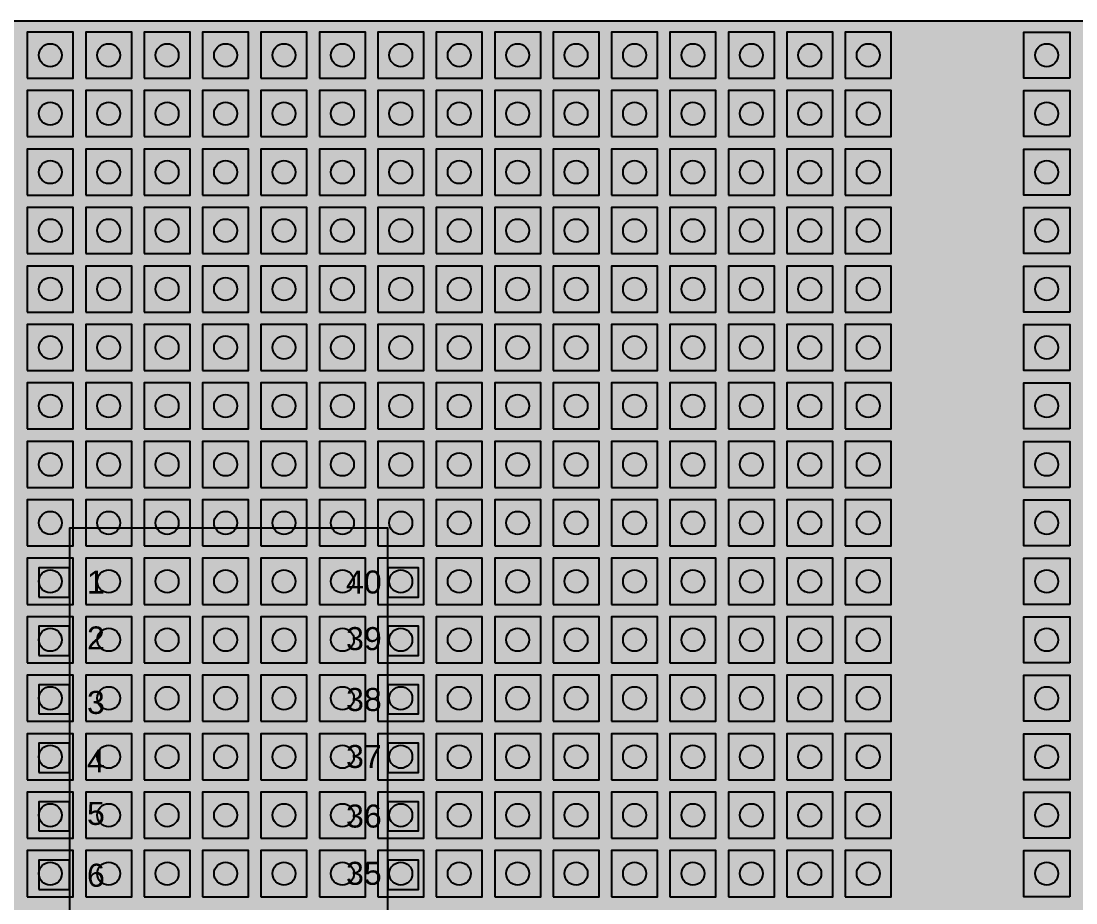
# Model space of a CAD drawing. Header units: millimetres. Extents: x -6 to 434, y -17 to 292.
# Drawn here: x 39 to 84.86, y 61.9 to 100.21 of the extents above; entities that cross this region are included whole.
import ezdxf

# ---------------------------------------------------------------- set-up
doc = ezdxf.new("R2010")
doc.units = ezdxf.units.MM
doc.layers.add('Chipove', color=54, linetype='Continuous', plot=False)
doc.styles.get("Standard").update_dxf_attribs({"font": 'arial.ttf'})

msp = doc.modelspace()

# ---------------------------------------------------------------- hatches: boundary and pattern name
at = {"transparency": 33554687}
h = msp.add_hatch(color=72, dxfattribs=at)
h.dxf.hatch_style = 1
h.paths.add_polyline_path([(-0.291, 0.208), (159.709, 0.208), (159.709, 100.208), (-0.291, 100.208)])
h = msp.add_hatch(color=96, dxfattribs=at)
h.dxf.hatch_style = 1
h.paths.add_polyline_path([(-0.291, 0.208), (159.709, 0.208), (159.709, 100.208), (-0.291, 100.208)])
at = {"layer": 'Chipove', "transparency": 33554687}
h = msp.add_hatch(color=256, dxfattribs=at)
h.dxf.hatch_style = 1
h.paths.add_polyline_path([(41.107, 25.925), (54.947, 25.925), (54.947, 78.185), (41.107, 78.185)])
h = msp.add_hatch(color=4, dxfattribs=at)
h.dxf.hatch_style = 1
h.set_gradient(color1=(255, 255, 255), tint=1)
h.paths.add_polyline_path([(41.107, 76.455), (39.772, 76.455), (39.772, 75.185), (41.107, 75.185)])
h.paths.add_polyline_path([(41.107, 73.915), (39.772, 73.915), (39.772, 72.645), (41.107, 72.645)])
h.paths.add_polyline_path([(41.107, 71.375), (39.772, 71.375), (39.772, 70.105), (41.107, 70.105)])
h.paths.add_polyline_path([(41.107, 68.835), (39.772, 68.835), (39.772, 67.565), (41.107, 67.565)])
h.paths.add_polyline_path([(41.107, 66.295), (39.772, 66.295), (39.772, 65.025), (41.107, 65.025)])
h.paths.add_polyline_path([(41.107, 62.485), (41.107, 63.755), (39.772, 63.755), (39.772, 62.485)])
h.paths.add_polyline_path([(39.772, 59.945), (41.107, 59.945), (41.107, 61.215), (39.772, 61.215)])
h.paths.add_polyline_path([(41.107, 58.675), (39.772, 58.675), (39.772, 57.405), (41.107, 57.405)])
h.paths.add_polyline_path([(39.772, 54.865), (41.107, 54.865), (41.107, 56.135), (39.772, 56.135)])
h.paths.add_polyline_path([(41.107, 53.595), (39.772, 53.595), (39.772, 52.325), (41.107, 52.325)])
h.paths.add_polyline_path([(41.107, 51.055), (39.772, 51.055), (39.772, 49.785), (41.107, 49.785)])
h.paths.add_polyline_path([(41.107, 47.245), (41.107, 48.515), (39.772, 48.515), (39.772, 47.245)])
h.paths.add_polyline_path([(39.772, 45.975), (39.772, 44.705), (41.107, 44.705), (41.107, 45.975)])
h.paths.add_polyline_path([(39.772, 43.435), (39.772, 42.165), (41.107, 42.165), (41.107, 43.435)])
h.paths.add_polyline_path([(41.107, 40.895), (39.772, 40.895), (39.772, 39.625), (41.107, 39.625)])
h.paths.add_polyline_path([(41.107, 37.085), (41.107, 38.355), (39.772, 38.355), (39.772, 37.085)])
h.paths.add_polyline_path([(41.107, 34.545), (41.107, 35.815), (39.772, 35.815), (39.772, 34.545)])
h.paths.add_polyline_path([(41.107, 32.005), (41.107, 33.275), (39.772, 33.275), (39.772, 32.005)])
h.paths.add_polyline_path([(39.772, 30.735), (39.772, 29.465), (41.107, 29.465), (41.107, 30.735)])
h.paths.add_polyline_path([(41.107, 26.925), (41.107, 28.195), (39.772, 28.195), (39.772, 26.925)])
h.paths.add_polyline_path([(56.282, 76.455), (54.947, 76.455), (54.947, 75.185), (56.282, 75.185)])
h.paths.add_polyline_path([(54.947, 73.915), (54.947, 72.645), (56.282, 72.645), (56.282, 73.915)])
h.paths.add_polyline_path([(56.282, 71.375), (54.947, 71.375), (54.947, 70.105), (56.282, 70.105)])
h.paths.add_polyline_path([(54.947, 68.835), (54.947, 67.565), (56.282, 67.565), (56.282, 68.835)])
h.paths.add_polyline_path([(56.282, 66.295), (54.947, 66.295), (54.947, 65.025), (56.282, 65.025)])
h.paths.add_polyline_path([(56.282, 63.755), (54.947, 63.755), (54.947, 62.485), (56.282, 62.485)])
h.paths.add_polyline_path([(56.282, 61.215), (54.947, 61.215), (54.947, 59.945), (56.282, 59.945)])
h.paths.add_polyline_path([(54.947, 58.675), (54.947, 57.405), (56.282, 57.405), (56.282, 58.675)])
h.paths.add_polyline_path([(56.282, 56.135), (54.947, 56.135), (54.947, 54.865), (56.282, 54.865)])
h.paths.add_polyline_path([(56.282, 53.595), (54.947, 53.595), (54.947, 52.325), (56.282, 52.325)])
h.paths.add_polyline_path([(56.282, 51.055), (54.947, 51.055), (54.947, 49.785), (56.282, 49.785)])
h.paths.add_polyline_path([(56.282, 48.515), (54.947, 48.515), (54.947, 47.245), (56.282, 47.245)])
h.paths.add_polyline_path([(56.282, 45.975), (54.947, 45.975), (54.947, 44.705), (56.282, 44.705)])
h.paths.add_polyline_path([(54.947, 43.435), (54.947, 42.165), (56.282, 42.165), (56.282, 43.435)])
h.paths.add_polyline_path([(56.282, 40.895), (54.947, 40.895), (54.947, 39.625), (56.282, 39.625)])
h.paths.add_polyline_path([(56.282, 37.085), (56.282, 38.355), (54.947, 38.355), (54.947, 37.085)])
h.paths.add_polyline_path([(56.282, 35.815), (54.947, 35.815), (54.947, 34.545), (56.282, 34.545)])
h.paths.add_polyline_path([(54.947, 33.275), (54.947, 32.005), (56.282, 32.005), (56.282, 33.275)])
h.paths.add_polyline_path([(56.282, 30.735), (54.947, 30.735), (54.947, 29.465), (56.282, 29.465)])
h.paths.add_polyline_path([(54.947, 28.195), (54.947, 26.925), (56.282, 26.925), (56.282, 28.195)])

# ---------------------------------------------------------------- linework, layer by layer
for points in [[(-0.291, 0.208), (159.709, 0.208), (159.709, 100.208), (-0.291, 100.208)], [(39.269, 97.728), (41.269, 97.728), (41.269, 99.728), (39.269, 99.728)], [(41.809, 97.728), (43.809, 97.728), (43.809, 99.728), (41.809, 99.728)], [(44.349, 97.728), (46.349, 97.728), (46.349, 99.728), (44.349, 99.728)], [(46.889, 97.728), (48.889, 97.728), (48.889, 99.728), (46.889, 99.728)], [(46.889, 97.728), (48.889, 97.728), (48.889, 99.728), (46.889, 99.728)], [(49.429, 97.728), (51.429, 97.728), (51.429, 99.728), (49.429, 99.728)], [(51.969, 97.728), (53.969, 97.728), (53.969, 99.728), (51.969, 99.728)], [(54.509, 97.728), (56.509, 97.728), (56.509, 99.728), (54.509, 99.728)], [(57.049, 97.728), (59.049, 97.728), (59.049, 99.728), (57.049, 99.728)], [(57.049, 97.728), (59.049, 97.728), (59.049, 99.728), (57.049, 99.728)], [(59.589, 97.728), (61.589, 97.728), (61.589, 99.728), (59.589, 99.728)], [(62.129, 97.728), (64.129, 97.728), (64.129, 99.728), (62.129, 99.728)], [(64.669, 97.728), (66.669, 97.728), (66.669, 99.728), (64.669, 99.728)], [(67.209, 97.728), (69.209, 97.728), (69.209, 99.728), (67.209, 99.728)], [(69.749, 97.728), (71.749, 97.728), (71.749, 99.728), (69.749, 99.728)], [(69.749, 97.728), (71.749, 97.728), (71.749, 99.728), (69.749, 99.728)], [(72.289, 97.728), (74.289, 97.728), (74.289, 99.728), (72.289, 99.728)], [(74.829, 97.728), (76.829, 97.728), (76.829, 99.728), (74.829, 99.728)], [(84.589, 97.728), (82.589, 97.728), (82.589, 99.728), (84.589, 99.728)], [(39.269, 95.188), (41.269, 95.188), (41.269, 97.188), (39.269, 97.188)], [(41.809, 95.188), (43.809, 95.188), (43.809, 97.188), (41.809, 97.188)], [(44.349, 95.188), (46.349, 95.188), (46.349, 97.188), (44.349, 97.188)], [(46.889, 95.188), (48.889, 95.188), (48.889, 97.188), (46.889, 97.188)], [(46.889, 95.188), (48.889, 95.188), (48.889, 97.188), (46.889, 97.188)], [(49.429, 95.188), (51.429, 95.188), (51.429, 97.188), (49.429, 97.188)], [(51.969, 95.188), (53.969, 95.188), (53.969, 97.188), (51.969, 97.188)], [(54.509, 95.188), (56.509, 95.188), (56.509, 97.188), (54.509, 97.188)], [(57.049, 95.188), (59.049, 95.188), (59.049, 97.188), (57.049, 97.188)], [(57.049, 95.188), (59.049, 95.188), (59.049, 97.188), (57.049, 97.188)], [(59.589, 95.188), (61.589, 95.188), (61.589, 97.188), (59.589, 97.188)], [(62.129, 95.188), (64.129, 95.188), (64.129, 97.188), (62.129, 97.188)], [(64.669, 95.188), (66.669, 95.188), (66.669, 97.188), (64.669, 97.188)], [(67.209, 95.188), (69.209, 95.188), (69.209, 97.188), (67.209, 97.188)], [(69.749, 95.188), (71.749, 95.188), (71.749, 97.188), (69.749, 97.188)], [(69.749, 95.188), (71.749, 95.188), (71.749, 97.188), (69.749, 97.188)], [(72.289, 95.188), (74.289, 95.188), (74.289, 97.188), (72.289, 97.188)], [(74.829, 95.188), (76.829, 95.188), (76.829, 97.188), (74.829, 97.188)], [(84.589, 95.188), (82.589, 95.188), (82.589, 97.188), (84.589, 97.188)], [(39.269, 92.648), (41.269, 92.648), (41.269, 94.648), (39.269, 94.648)], [(41.809, 92.648), (43.809, 92.648), (43.809, 94.648), (41.809, 94.648)], [(44.349, 92.648), (46.349, 92.648), (46.349, 94.648), (44.349, 94.648)], [(46.889, 92.648), (48.889, 92.648), (48.889, 94.648), (46.889, 94.648)], [(46.889, 92.648), (48.889, 92.648), (48.889, 94.648), (46.889, 94.648)], [(49.429, 92.648), (51.429, 92.648), (51.429, 94.648), (49.429, 94.648)], [(51.969, 92.648), (53.969, 92.648), (53.969, 94.648), (51.969, 94.648)], [(54.509, 92.648), (56.509, 92.648), (56.509, 94.648), (54.509, 94.648)], [(57.049, 92.648), (59.049, 92.648), (59.049, 94.648), (57.049, 94.648)], [(57.049, 92.648), (59.049, 92.648), (59.049, 94.648), (57.049, 94.648)], [(59.589, 92.648), (61.589, 92.648), (61.589, 94.648), (59.589, 94.648)], [(62.129, 92.648), (64.129, 92.648), (64.129, 94.648), (62.129, 94.648)], [(64.669, 92.648), (66.669, 92.648), (66.669, 94.648), (64.669, 94.648)], [(67.209, 92.648), (69.209, 92.648), (69.209, 94.648), (67.209, 94.648)], [(69.749, 92.648), (71.749, 92.648), (71.749, 94.648), (69.749, 94.648)], [(69.749, 92.648), (71.749, 92.648), (71.749, 94.648), (69.749, 94.648)], [(72.289, 92.648), (74.289, 92.648), (74.289, 94.648), (72.289, 94.648)], [(74.829, 92.648), (76.829, 92.648), (76.829, 94.648), (74.829, 94.648)], [(84.589, 92.648), (82.589, 92.648), (82.589, 94.648), (84.589, 94.648)], [(39.269, 90.108), (41.269, 90.108), (41.269, 92.108), (39.269, 92.108)], [(41.809, 90.108), (43.809, 90.108), (43.809, 92.108), (41.809, 92.108)], [(44.349, 90.108), (46.349, 90.108), (46.349, 92.108), (44.349, 92.108)], [(46.889, 90.108), (48.889, 90.108), (48.889, 92.108), (46.889, 92.108)], [(46.889, 90.108), (48.889, 90.108), (48.889, 92.108), (46.889, 92.108)], [(49.429, 90.108), (51.429, 90.108), (51.429, 92.108), (49.429, 92.108)], [(51.969, 90.108), (53.969, 90.108), (53.969, 92.108), (51.969, 92.108)], [(54.509, 90.108), (56.509, 90.108), (56.509, 92.108), (54.509, 92.108)], [(57.049, 90.108), (59.049, 90.108), (59.049, 92.108), (57.049, 92.108)], [(57.049, 90.108), (59.049, 90.108), (59.049, 92.108), (57.049, 92.108)], [(59.589, 90.108), (61.589, 90.108), (61.589, 92.108), (59.589, 92.108)], [(62.129, 90.108), (64.129, 90.108), (64.129, 92.108), (62.129, 92.108)], [(64.669, 90.108), (66.669, 90.108), (66.669, 92.108), (64.669, 92.108)], [(67.209, 90.108), (69.209, 90.108), (69.209, 92.108), (67.209, 92.108)], [(69.749, 90.108), (71.749, 90.108), (71.749, 92.108), (69.749, 92.108)], [(69.749, 90.108), (71.749, 90.108), (71.749, 92.108), (69.749, 92.108)], [(72.289, 90.108), (74.289, 90.108), (74.289, 92.108), (72.289, 92.108)], [(74.829, 90.108), (76.829, 90.108), (76.829, 92.108), (74.829, 92.108)], [(84.589, 90.108), (82.589, 90.108), (82.589, 92.108), (84.589, 92.108)], [(39.269, 87.568), (41.269, 87.568), (41.269, 89.568), (39.269, 89.568)], [(41.809, 87.568), (43.809, 87.568), (43.809, 89.568), (41.809, 89.568)], [(44.349, 87.568), (46.349, 87.568), (46.349, 89.568), (44.349, 89.568)], [(46.889, 87.568), (48.889, 87.568), (48.889, 89.568), (46.889, 89.568)], [(46.889, 87.568), (48.889, 87.568), (48.889, 89.568), (46.889, 89.568)], [(49.429, 87.568), (51.429, 87.568), (51.429, 89.568), (49.429, 89.568)], [(51.969, 87.568), (53.969, 87.568), (53.969, 89.568), (51.969, 89.568)], [(54.509, 87.568), (56.509, 87.568), (56.509, 89.568), (54.509, 89.568)], [(57.049, 87.568), (59.049, 87.568), (59.049, 89.568), (57.049, 89.568)], [(57.049, 87.568), (59.049, 87.568), (59.049, 89.568), (57.049, 89.568)], [(59.589, 87.568), (61.589, 87.568), (61.589, 89.568), (59.589, 89.568)], [(62.129, 87.568), (64.129, 87.568), (64.129, 89.568), (62.129, 89.568)], [(64.669, 87.568), (66.669, 87.568), (66.669, 89.568), (64.669, 89.568)], [(67.209, 87.568), (69.209, 87.568), (69.209, 89.568), (67.209, 89.568)], [(69.749, 87.568), (71.749, 87.568), (71.749, 89.568), (69.749, 89.568)], [(69.749, 87.568), (71.749, 87.568), (71.749, 89.568), (69.749, 89.568)], [(72.289, 87.568), (74.289, 87.568), (74.289, 89.568), (72.289, 89.568)], [(74.829, 87.568), (76.829, 87.568), (76.829, 89.568), (74.829, 89.568)], [(84.589, 87.568), (82.589, 87.568), (82.589, 89.568), (84.589, 89.568)], [(39.269, 85.028), (41.269, 85.028), (41.269, 87.028), (39.269, 87.028)], [(41.809, 85.028), (43.809, 85.028), (43.809, 87.028), (41.809, 87.028)], [(44.349, 85.028), (46.349, 85.028), (46.349, 87.028), (44.349, 87.028)], [(46.889, 85.028), (48.889, 85.028), (48.889, 87.028), (46.889, 87.028)], [(46.889, 85.028), (48.889, 85.028), (48.889, 87.028), (46.889, 87.028)], [(49.429, 85.028), (51.429, 85.028), (51.429, 87.028), (49.429, 87.028)], [(51.969, 85.028), (53.969, 85.028), (53.969, 87.028), (51.969, 87.028)], [(54.509, 85.028), (56.509, 85.028), (56.509, 87.028), (54.509, 87.028)], [(57.049, 85.028), (59.049, 85.028), (59.049, 87.028), (57.049, 87.028)], [(57.049, 85.028), (59.049, 85.028), (59.049, 87.028), (57.049, 87.028)], [(59.589, 85.028), (61.589, 85.028), (61.589, 87.028), (59.589, 87.028)], [(62.129, 85.028), (64.129, 85.028), (64.129, 87.028), (62.129, 87.028)], [(64.669, 85.028), (66.669, 85.028), (66.669, 87.028), (64.669, 87.028)], [(67.209, 85.028), (69.209, 85.028), (69.209, 87.028), (67.209, 87.028)], [(69.749, 85.028), (71.749, 85.028), (71.749, 87.028), (69.749, 87.028)], [(69.749, 85.028), (71.749, 85.028), (71.749, 87.028), (69.749, 87.028)], [(72.289, 85.028), (74.289, 85.028), (74.289, 87.028), (72.289, 87.028)], [(74.829, 85.028), (76.829, 85.028), (76.829, 87.028), (74.829, 87.028)], [(84.589, 85.028), (82.589, 85.028), (82.589, 87.028), (84.589, 87.028)], [(39.269, 82.488), (41.269, 82.488), (41.269, 84.488), (39.269, 84.488)], [(41.809, 82.488), (43.809, 82.488), (43.809, 84.488), (41.809, 84.488)], [(44.349, 82.488), (46.349, 82.488), (46.349, 84.488), (44.349, 84.488)], [(46.889, 82.488), (48.889, 82.488), (48.889, 84.488), (46.889, 84.488)], [(46.889, 82.488), (48.889, 82.488), (48.889, 84.488), (46.889, 84.488)], [(49.429, 82.488), (51.429, 82.488), (51.429, 84.488), (49.429, 84.488)], [(51.969, 82.488), (53.969, 82.488), (53.969, 84.488), (51.969, 84.488)], [(54.509, 82.488), (56.509, 82.488), (56.509, 84.488), (54.509, 84.488)], [(57.049, 82.488), (59.049, 82.488), (59.049, 84.488), (57.049, 84.488)], [(57.049, 82.488), (59.049, 82.488), (59.049, 84.488), (57.049, 84.488)], [(59.589, 82.488), (61.589, 82.488), (61.589, 84.488), (59.589, 84.488)], [(62.129, 82.488), (64.129, 82.488), (64.129, 84.488), (62.129, 84.488)], [(64.669, 82.488), (66.669, 82.488), (66.669, 84.488), (64.669, 84.488)], [(67.209, 82.488), (69.209, 82.488), (69.209, 84.488), (67.209, 84.488)], [(69.749, 82.488), (71.749, 82.488), (71.749, 84.488), (69.749, 84.488)], [(69.749, 82.488), (71.749, 82.488), (71.749, 84.488), (69.749, 84.488)], [(72.289, 82.488), (74.289, 82.488), (74.289, 84.488), (72.289, 84.488)], [(74.829, 82.488), (76.829, 82.488), (76.829, 84.488), (74.829, 84.488)], [(84.589, 82.488), (82.589, 82.488), (82.589, 84.488), (84.589, 84.488)], [(39.269, 79.948), (41.269, 79.948), (41.269, 81.948), (39.269, 81.948)], [(41.809, 79.948), (43.809, 79.948), (43.809, 81.948), (41.809, 81.948)], [(44.349, 79.948), (46.349, 79.948), (46.349, 81.948), (44.349, 81.948)], [(46.889, 79.948), (48.889, 79.948), (48.889, 81.948), (46.889, 81.948)], [(46.889, 79.948), (48.889, 79.948), (48.889, 81.948), (46.889, 81.948)], [(49.429, 79.948), (51.429, 79.948), (51.429, 81.948), (49.429, 81.948)], [(51.969, 79.948), (53.969, 79.948), (53.969, 81.948), (51.969, 81.948)], [(54.509, 79.948), (56.509, 79.948), (56.509, 81.948), (54.509, 81.948)], [(57.049, 79.948), (59.049, 79.948), (59.049, 81.948), (57.049, 81.948)], [(57.049, 79.948), (59.049, 79.948), (59.049, 81.948), (57.049, 81.948)], [(59.589, 79.948), (61.589, 79.948), (61.589, 81.948), (59.589, 81.948)], [(62.129, 79.948), (64.129, 79.948), (64.129, 81.948), (62.129, 81.948)], [(64.669, 79.948), (66.669, 79.948), (66.669, 81.948), (64.669, 81.948)], [(67.209, 79.948), (69.209, 79.948), (69.209, 81.948), (67.209, 81.948)], [(69.749, 79.948), (71.749, 79.948), (71.749, 81.948), (69.749, 81.948)], [(69.749, 79.948), (71.749, 79.948), (71.749, 81.948), (69.749, 81.948)], [(72.289, 79.948), (74.289, 79.948), (74.289, 81.948), (72.289, 81.948)], [(74.829, 79.948), (76.829, 79.948), (76.829, 81.948), (74.829, 81.948)], [(84.589, 79.948), (82.589, 79.948), (82.589, 81.948), (84.589, 81.948)], [(39.269, 77.408), (41.269, 77.408), (41.269, 79.408), (39.269, 79.408)], [(41.809, 77.408), (43.809, 77.408), (43.809, 79.408), (41.809, 79.408)], [(44.349, 77.408), (46.349, 77.408), (46.349, 79.408), (44.349, 79.408)], [(46.889, 77.408), (48.889, 77.408), (48.889, 79.408), (46.889, 79.408)], [(46.889, 77.408), (48.889, 77.408), (48.889, 79.408), (46.889, 79.408)], [(49.429, 77.408), (51.429, 77.408), (51.429, 79.408), (49.429, 79.408)], [(51.969, 77.408), (53.969, 77.408), (53.969, 79.408), (51.969, 79.408)], [(54.509, 77.408), (56.509, 77.408), (56.509, 79.408), (54.509, 79.408)], [(57.049, 77.408), (59.049, 77.408), (59.049, 79.408), (57.049, 79.408)], [(57.049, 77.408), (59.049, 77.408), (59.049, 79.408), (57.049, 79.408)], [(59.589, 77.408), (61.589, 77.408), (61.589, 79.408), (59.589, 79.408)], [(62.129, 77.408), (64.129, 77.408), (64.129, 79.408), (62.129, 79.408)], [(64.669, 77.408), (66.669, 77.408), (66.669, 79.408), (64.669, 79.408)], [(67.209, 77.408), (69.209, 77.408), (69.209, 79.408), (67.209, 79.408)], [(69.749, 77.408), (71.749, 77.408), (71.749, 79.408), (69.749, 79.408)], [(69.749, 77.408), (71.749, 77.408), (71.749, 79.408), (69.749, 79.408)], [(72.289, 77.408), (74.289, 77.408), (74.289, 79.408), (72.289, 79.408)], [(74.829, 77.408), (76.829, 77.408), (76.829, 79.408), (74.829, 79.408)], [(84.589, 77.408), (82.589, 77.408), (82.589, 79.408), (84.589, 79.408)], [(39.269, 74.868), (41.269, 74.868), (41.269, 76.868), (39.269, 76.868)], [(41.809, 74.868), (43.809, 74.868), (43.809, 76.868), (41.809, 76.868)], [(44.349, 74.868), (46.349, 74.868), (46.349, 76.868), (44.349, 76.868)], [(46.889, 74.868), (48.889, 74.868), (48.889, 76.868), (46.889, 76.868)], [(46.889, 74.868), (48.889, 74.868), (48.889, 76.868), (46.889, 76.868)], [(49.429, 74.868), (51.429, 74.868), (51.429, 76.868), (49.429, 76.868)], [(51.969, 74.868), (53.969, 74.868), (53.969, 76.868), (51.969, 76.868)], [(54.509, 74.868), (56.509, 74.868), (56.509, 76.868), (54.509, 76.868)], [(57.049, 74.868), (59.049, 74.868), (59.049, 76.868), (57.049, 76.868)], [(57.049, 74.868), (59.049, 74.868), (59.049, 76.868), (57.049, 76.868)], [(59.589, 74.868), (61.589, 74.868), (61.589, 76.868), (59.589, 76.868)], [(62.129, 74.868), (64.129, 74.868), (64.129, 76.868), (62.129, 76.868)], [(64.669, 74.868), (66.669, 74.868), (66.669, 76.868), (64.669, 76.868)], [(67.209, 74.868), (69.209, 74.868), (69.209, 76.868), (67.209, 76.868)], [(69.749, 74.868), (71.749, 74.868), (71.749, 76.868), (69.749, 76.868)], [(69.749, 74.868), (71.749, 74.868), (71.749, 76.868), (69.749, 76.868)], [(72.289, 74.868), (74.289, 74.868), (74.289, 76.868), (72.289, 76.868)], [(74.829, 74.868), (76.829, 74.868), (76.829, 76.868), (74.829, 76.868)], [(84.589, 74.868), (82.589, 74.868), (82.589, 76.868), (84.589, 76.868)], [(39.269, 72.328), (41.269, 72.328), (41.269, 74.328), (39.269, 74.328)], [(41.809, 72.328), (43.809, 72.328), (43.809, 74.328), (41.809, 74.328)], [(44.349, 72.328), (46.349, 72.328), (46.349, 74.328), (44.349, 74.328)], [(46.889, 72.328), (48.889, 72.328), (48.889, 74.328), (46.889, 74.328)], [(46.889, 72.328), (48.889, 72.328), (48.889, 74.328), (46.889, 74.328)], [(49.429, 72.328), (51.429, 72.328), (51.429, 74.328), (49.429, 74.328)], [(51.969, 72.328), (53.969, 72.328), (53.969, 74.328), (51.969, 74.328)], [(54.509, 72.328), (56.509, 72.328), (56.509, 74.328), (54.509, 74.328)], [(57.049, 72.328), (59.049, 72.328), (59.049, 74.328), (57.049, 74.328)], [(57.049, 72.328), (59.049, 72.328), (59.049, 74.328), (57.049, 74.328)], [(59.589, 72.328), (61.589, 72.328), (61.589, 74.328), (59.589, 74.328)], [(62.129, 72.328), (64.129, 72.328), (64.129, 74.328), (62.129, 74.328)], [(64.669, 72.328), (66.669, 72.328), (66.669, 74.328), (64.669, 74.328)], [(67.209, 72.328), (69.209, 72.328), (69.209, 74.328), (67.209, 74.328)], [(69.749, 72.328), (71.749, 72.328), (71.749, 74.328), (69.749, 74.328)], [(69.749, 72.328), (71.749, 72.328), (71.749, 74.328), (69.749, 74.328)], [(72.289, 72.328), (74.289, 72.328), (74.289, 74.328), (72.289, 74.328)], [(74.829, 72.328), (76.829, 72.328), (76.829, 74.328), (74.829, 74.328)], [(84.589, 72.328), (82.589, 72.328), (82.589, 74.328), (84.589, 74.328)], [(39.269, 69.788), (41.269, 69.788), (41.269, 71.788), (39.269, 71.788)], [(41.809, 69.788), (43.809, 69.788), (43.809, 71.788), (41.809, 71.788)], [(44.349, 69.788), (46.349, 69.788), (46.349, 71.788), (44.349, 71.788)], [(46.889, 69.788), (48.889, 69.788), (48.889, 71.788), (46.889, 71.788)], [(46.889, 69.788), (48.889, 69.788), (48.889, 71.788), (46.889, 71.788)], [(49.429, 69.788), (51.429, 69.788), (51.429, 71.788), (49.429, 71.788)], [(51.969, 69.788), (53.969, 69.788), (53.969, 71.788), (51.969, 71.788)], [(54.509, 69.788), (56.509, 69.788), (56.509, 71.788), (54.509, 71.788)], [(57.049, 69.788), (59.049, 69.788), (59.049, 71.788), (57.049, 71.788)], [(57.049, 69.788), (59.049, 69.788), (59.049, 71.788), (57.049, 71.788)], [(59.589, 69.788), (61.589, 69.788), (61.589, 71.788), (59.589, 71.788)], [(62.129, 69.788), (64.129, 69.788), (64.129, 71.788), (62.129, 71.788)], [(64.669, 69.788), (66.669, 69.788), (66.669, 71.788), (64.669, 71.788)], [(67.209, 69.788), (69.209, 69.788), (69.209, 71.788), (67.209, 71.788)], [(69.749, 69.788), (71.749, 69.788), (71.749, 71.788), (69.749, 71.788)], [(69.749, 69.788), (71.749, 69.788), (71.749, 71.788), (69.749, 71.788)], [(72.289, 69.788), (74.289, 69.788), (74.289, 71.788), (72.289, 71.788)], [(74.829, 69.788), (76.829, 69.788), (76.829, 71.788), (74.829, 71.788)], [(84.589, 69.788), (82.589, 69.788), (82.589, 71.788), (84.589, 71.788)], [(39.269, 67.248), (41.269, 67.248), (41.269, 69.248), (39.269, 69.248)], [(41.809, 67.248), (43.809, 67.248), (43.809, 69.248), (41.809, 69.248)], [(44.349, 67.248), (46.349, 67.248), (46.349, 69.248), (44.349, 69.248)], [(46.889, 67.248), (48.889, 67.248), (48.889, 69.248), (46.889, 69.248)], [(46.889, 67.248), (48.889, 67.248), (48.889, 69.248), (46.889, 69.248)], [(49.429, 67.248), (51.429, 67.248), (51.429, 69.248), (49.429, 69.248)], [(51.969, 67.248), (53.969, 67.248), (53.969, 69.248), (51.969, 69.248)], [(54.509, 67.248), (56.509, 67.248), (56.509, 69.248), (54.509, 69.248)], [(57.049, 67.248), (59.049, 67.248), (59.049, 69.248), (57.049, 69.248)], [(57.049, 67.248), (59.049, 67.248), (59.049, 69.248), (57.049, 69.248)], [(59.589, 67.248), (61.589, 67.248), (61.589, 69.248), (59.589, 69.248)], [(62.129, 67.248), (64.129, 67.248), (64.129, 69.248), (62.129, 69.248)], [(64.669, 67.248), (66.669, 67.248), (66.669, 69.248), (64.669, 69.248)], [(67.209, 67.248), (69.209, 67.248), (69.209, 69.248), (67.209, 69.248)], [(69.749, 67.248), (71.749, 67.248), (71.749, 69.248), (69.749, 69.248)], [(69.749, 67.248), (71.749, 67.248), (71.749, 69.248), (69.749, 69.248)], [(72.289, 67.248), (74.289, 67.248), (74.289, 69.248), (72.289, 69.248)], [(74.829, 67.248), (76.829, 67.248), (76.829, 69.248), (74.829, 69.248)], [(84.589, 67.248), (82.589, 67.248), (82.589, 69.248), (84.589, 69.248)], [(39.269, 64.708), (41.269, 64.708), (41.269, 66.708), (39.269, 66.708)], [(41.809, 64.708), (43.809, 64.708), (43.809, 66.708), (41.809, 66.708)], [(44.349, 64.708), (46.349, 64.708), (46.349, 66.708), (44.349, 66.708)], [(46.889, 64.708), (48.889, 64.708), (48.889, 66.708), (46.889, 66.708)], [(46.889, 64.708), (48.889, 64.708), (48.889, 66.708), (46.889, 66.708)], [(49.429, 64.708), (51.429, 64.708), (51.429, 66.708), (49.429, 66.708)], [(51.969, 64.708), (53.969, 64.708), (53.969, 66.708), (51.969, 66.708)], [(54.509, 64.708), (56.509, 64.708), (56.509, 66.708), (54.509, 66.708)], [(57.049, 64.708), (59.049, 64.708), (59.049, 66.708), (57.049, 66.708)], [(57.049, 64.708), (59.049, 64.708), (59.049, 66.708), (57.049, 66.708)], [(59.589, 64.708), (61.589, 64.708), (61.589, 66.708), (59.589, 66.708)], [(62.129, 64.708), (64.129, 64.708), (64.129, 66.708), (62.129, 66.708)], [(64.669, 64.708), (66.669, 64.708), (66.669, 66.708), (64.669, 66.708)], [(67.209, 64.708), (69.209, 64.708), (69.209, 66.708), (67.209, 66.708)], [(69.749, 64.708), (71.749, 64.708), (71.749, 66.708), (69.749, 66.708)], [(69.749, 64.708), (71.749, 64.708), (71.749, 66.708), (69.749, 66.708)], [(72.289, 64.708), (74.289, 64.708), (74.289, 66.708), (72.289, 66.708)], [(74.829, 64.708), (76.829, 64.708), (76.829, 66.708), (74.829, 66.708)], [(84.589, 64.708), (82.589, 64.708), (82.589, 66.708), (84.589, 66.708)], [(39.269, 62.168), (41.269, 62.168), (41.269, 64.168), (39.269, 64.168)], [(41.809, 62.168), (43.809, 62.168), (43.809, 64.168), (41.809, 64.168)], [(44.349, 62.168), (46.349, 62.168), (46.349, 64.168), (44.349, 64.168)], [(46.889, 62.168), (48.889, 62.168), (48.889, 64.168), (46.889, 64.168)], [(46.889, 62.168), (48.889, 62.168), (48.889, 64.168), (46.889, 64.168)], [(49.429, 62.168), (51.429, 62.168), (51.429, 64.168), (49.429, 64.168)], [(51.969, 62.168), (53.969, 62.168), (53.969, 64.168), (51.969, 64.168)], [(54.509, 62.168), (56.509, 62.168), (56.509, 64.168), (54.509, 64.168)], [(57.049, 62.168), (59.049, 62.168), (59.049, 64.168), (57.049, 64.168)], [(57.049, 62.168), (59.049, 62.168), (59.049, 64.168), (57.049, 64.168)], [(59.589, 62.168), (61.589, 62.168), (61.589, 64.168), (59.589, 64.168)], [(62.129, 62.168), (64.129, 62.168), (64.129, 64.168), (62.129, 64.168)], [(64.669, 62.168), (66.669, 62.168), (66.669, 64.168), (64.669, 64.168)], [(67.209, 62.168), (69.209, 62.168), (69.209, 64.168), (67.209, 64.168)], [(69.749, 62.168), (71.749, 62.168), (71.749, 64.168), (69.749, 64.168)], [(69.749, 62.168), (71.749, 62.168), (71.749, 64.168), (69.749, 64.168)], [(72.289, 62.168), (74.289, 62.168), (74.289, 64.168), (72.289, 64.168)], [(74.829, 62.168), (76.829, 62.168), (76.829, 64.168), (74.829, 64.168)], [(84.589, 62.168), (82.589, 62.168), (82.589, 64.168), (84.589, 64.168)]]:
    msp.add_lwpolyline(points, close=True)
for centre in [(40.269, 98.728), (42.809, 98.728), (45.349, 98.728), (47.889, 98.728), (47.889, 98.728), (50.429, 98.728), (52.969, 98.728), (55.509, 98.728), (58.049, 98.728), (58.049, 98.728), (60.589, 98.728), (63.129, 98.728), (65.669, 98.728), (68.209, 98.728), (70.749, 98.728), (70.749, 98.728), (73.289, 98.728), (75.829, 98.728), (83.589, 98.728), (40.269, 96.188), (42.809, 96.188), (45.349, 96.188), (47.889, 96.188), (47.889, 96.188), (50.429, 96.188), (52.969, 96.188), (55.509, 96.188), (58.049, 96.188), (58.049, 96.188), (60.589, 96.188), (63.129, 96.188), (65.669, 96.188), (68.209, 96.188), (70.749, 96.188), (70.749, 96.188), (73.289, 96.188), (75.829, 96.188), (83.589, 96.188), (40.269, 93.648), (42.809, 93.648), (45.349, 93.648), (47.889, 93.648), (47.889, 93.648), (50.429, 93.648), (52.969, 93.648), (55.509, 93.648), (58.049, 93.648), (58.049, 93.648), (60.589, 93.648), (63.129, 93.648), (65.669, 93.648), (68.209, 93.648), (70.749, 93.648), (70.749, 93.648), (73.289, 93.648), (75.829, 93.648), (83.589, 93.648), (40.269, 91.108), (42.809, 91.108), (45.349, 91.108), (47.889, 91.108), (47.889, 91.108), (50.429, 91.108), (52.969, 91.108), (55.509, 91.108), (58.049, 91.108), (58.049, 91.108), (60.589, 91.108), (63.129, 91.108), (65.669, 91.108), (68.209, 91.108), (70.749, 91.108), (70.749, 91.108), (73.289, 91.108), (75.829, 91.108), (83.589, 91.108), (40.269, 88.568), (42.809, 88.568), (45.349, 88.568), (47.889, 88.568), (47.889, 88.568), (50.429, 88.568), (52.969, 88.568), (55.509, 88.568), (58.049, 88.568), (58.049, 88.568), (60.589, 88.568), (63.129, 88.568), (65.669, 88.568), (68.209, 88.568), (70.749, 88.568), (70.749, 88.568), (73.289, 88.568), (75.829, 88.568), (83.589, 88.568), (40.269, 86.028), (42.809, 86.028), (45.349, 86.028), (47.889, 86.028), (47.889, 86.028), (50.429, 86.028), (52.969, 86.028), (55.509, 86.028), (58.049, 86.028), (58.049, 86.028), (60.589, 86.028), (63.129, 86.028), (65.669, 86.028), (68.209, 86.028), (70.749, 86.028), (70.749, 86.028), (73.289, 86.028), (75.829, 86.028), (83.589, 86.028), (40.269, 83.488), (42.809, 83.488), (45.349, 83.488), (47.889, 83.488), (47.889, 83.488), (50.429, 83.488), (52.969, 83.488), (55.509, 83.488), (58.049, 83.488), (58.049, 83.488), (60.589, 83.488), (63.129, 83.488), (65.669, 83.488), (68.209, 83.488), (70.749, 83.488), (70.749, 83.488), (73.289, 83.488), (75.829, 83.488), (83.589, 83.488), (40.269, 80.948), (42.809, 80.948), (45.349, 80.948), (47.889, 80.948), (47.889, 80.948), (50.429, 80.948), (52.969, 80.948), (55.509, 80.948), (58.049, 80.948), (58.049, 80.948), (60.589, 80.948), (63.129, 80.948), (65.669, 80.948), (68.209, 80.948), (70.749, 80.948), (70.749, 80.948), (73.289, 80.948), (75.829, 80.948), (83.589, 80.948), (40.269, 78.408), (42.809, 78.408), (45.349, 78.408), (47.889, 78.408), (47.889, 78.408), (50.429, 78.408), (52.969, 78.408), (55.509, 78.408), (58.049, 78.408), (58.049, 78.408), (60.589, 78.408), (63.129, 78.408), (65.669, 78.408), (68.209, 78.408), (70.749, 78.408), (70.749, 78.408), (73.289, 78.408), (75.829, 78.408), (83.589, 78.408), (40.269, 75.868), (42.809, 75.868), (45.349, 75.868), (47.889, 75.868), (47.889, 75.868), (50.429, 75.868), (52.969, 75.868), (55.509, 75.868), (58.049, 75.868), (58.049, 75.868), (60.589, 75.868), (63.129, 75.868), (65.669, 75.868), (68.209, 75.868), (70.749, 75.868), (70.749, 75.868), (73.289, 75.868), (75.829, 75.868), (83.589, 75.868), (40.269, 73.328), (42.809, 73.328), (45.349, 73.328), (47.889, 73.328), (47.889, 73.328), (50.429, 73.328), (52.969, 73.328), (55.509, 73.328), (58.049, 73.328), (58.049, 73.328), (60.589, 73.328), (63.129, 73.328), (65.669, 73.328), (68.209, 73.328), (70.749, 73.328), (70.749, 73.328), (73.289, 73.328), (75.829, 73.328), (83.589, 73.328), (40.269, 70.788), (42.809, 70.788), (45.349, 70.788), (47.889, 70.788), (47.889, 70.788), (50.429, 70.788), (52.969, 70.788), (55.509, 70.788), (58.049, 70.788), (58.049, 70.788), (60.589, 70.788), (63.129, 70.788), (65.669, 70.788), (68.209, 70.788), (70.749, 70.788), (70.749, 70.788), (73.289, 70.788), (75.829, 70.788), (83.589, 70.788), (40.269, 68.248), (42.809, 68.248), (45.349, 68.248), (47.889, 68.248), (47.889, 68.248), (50.429, 68.248), (52.969, 68.248), (55.509, 68.248), (58.049, 68.248), (58.049, 68.248), (60.589, 68.248), (63.129, 68.248), (65.669, 68.248), (68.209, 68.248), (70.749, 68.248), (70.749, 68.248), (73.289, 68.248), (75.829, 68.248), (83.589, 68.248), (40.269, 65.708), (42.809, 65.708), (45.349, 65.708), (47.889, 65.708), (47.889, 65.708), (50.429, 65.708), (52.969, 65.708), (55.509, 65.708), (58.049, 65.708), (58.049, 65.708), (60.589, 65.708), (63.129, 65.708), (65.669, 65.708), (68.209, 65.708), (70.749, 65.708), (70.749, 65.708), (73.289, 65.708), (75.829, 65.708), (83.589, 65.708), (40.269, 63.168), (42.809, 63.168), (45.349, 63.168), (47.889, 63.168), (47.889, 63.168), (50.429, 63.168), (52.969, 63.168), (55.509, 63.168), (58.049, 63.168), (58.049, 63.168), (60.589, 63.168), (63.129, 63.168), (65.669, 63.168), (68.209, 63.168), (70.749, 63.168), (70.749, 63.168), (73.289, 63.168), (75.829, 63.168), (83.589, 63.168)]:
    msp.add_circle(centre, 0.5)
at = {"layer": 'Chipove'}
for points in [[(41.107, 25.925), (54.947, 25.925), (54.947, 78.185), (41.107, 78.185)], [(39.772, 75.185), (41.107, 75.185), (41.107, 76.455), (39.772, 76.455)], [(54.947, 75.185), (56.282, 75.185), (56.282, 76.455), (54.947, 76.455)], [(39.772, 72.645), (41.107, 72.645), (41.107, 73.915), (39.772, 73.915)], [(54.947, 72.645), (56.282, 72.645), (56.282, 73.915), (54.947, 73.915)], [(39.772, 70.105), (41.107, 70.105), (41.107, 71.375), (39.772, 71.375)], [(54.947, 70.105), (56.282, 70.105), (56.282, 71.375), (54.947, 71.375)], [(39.772, 67.565), (41.107, 67.565), (41.107, 68.835), (39.772, 68.835)], [(54.947, 67.565), (56.282, 67.565), (56.282, 68.835), (54.947, 68.835)], [(39.772, 65.025), (41.107, 65.025), (41.107, 66.295), (39.772, 66.295)], [(54.947, 65.025), (56.282, 65.025), (56.282, 66.295), (54.947, 66.295)], [(39.772, 62.485), (41.107, 62.485), (41.107, 63.755), (39.772, 63.755)], [(54.947, 62.485), (56.282, 62.485), (56.282, 63.755), (54.947, 63.755)]]:
    msp.add_lwpolyline(points, close=True, dxfattribs=at)

# ---------------------------------------------------------------- texts
at = {"layer": 'Chipove', "transparency": 33554687, "char_height": 1, "attachment_point": 1}
for s, insert in [('{\\C1;1}', (41.864, 76.336)), ('{\\C1;40}', (53.126, 76.339)), ('{\\C1;2}', (41.864, 73.909)), ('{\\C1;39}', (53.126, 73.88)), ('{\\C1;3}', (41.864, 71.108)), ('{\\C1;38}', (53.126, 71.234)), ('{\\C1;4}', (41.864, 68.568)), ('{\\C1;37}', (53.126, 68.759)), ('{\\C1;5}', (41.864, 66.285)), ('{\\C1;36}', (53.126, 66.17)), ('{\\C1;6}', (41.864, 63.6)), ('{\\C1;35}', (53.126, 63.683))]:
    msp.add_mtext_dynamic_manual_height_columns(s, width=1.81748, gutter_width=12.5, heights=[0], dxfattribs=dict(at, insert=insert))

doc.saveas('drawing.dxf')
